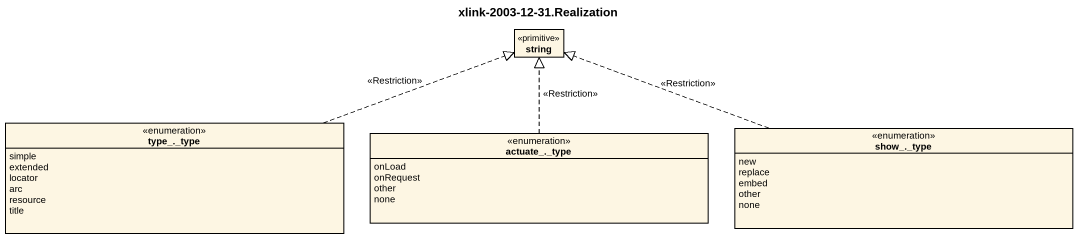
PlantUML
@startuml
title xlink-2003-12-31.Realization
hide circle
hide empty members
class string <<primitive>>
enum "type_._type" as type_type {
  simple
  extended
  locator
  arc
  resource
  title
}
enum "actuate_._type" as actuate_type {
  onLoad
  onRequest
  other
  none
}
enum "show_._type" as show_type {
  new
  replace
  embed
  other
  none
}
type_type .right.|> string : <<Restriction>>
actuate_type .up.|> string : <<Restriction>>
show_type .left.|> string : <<Restriction>>
@enduml
